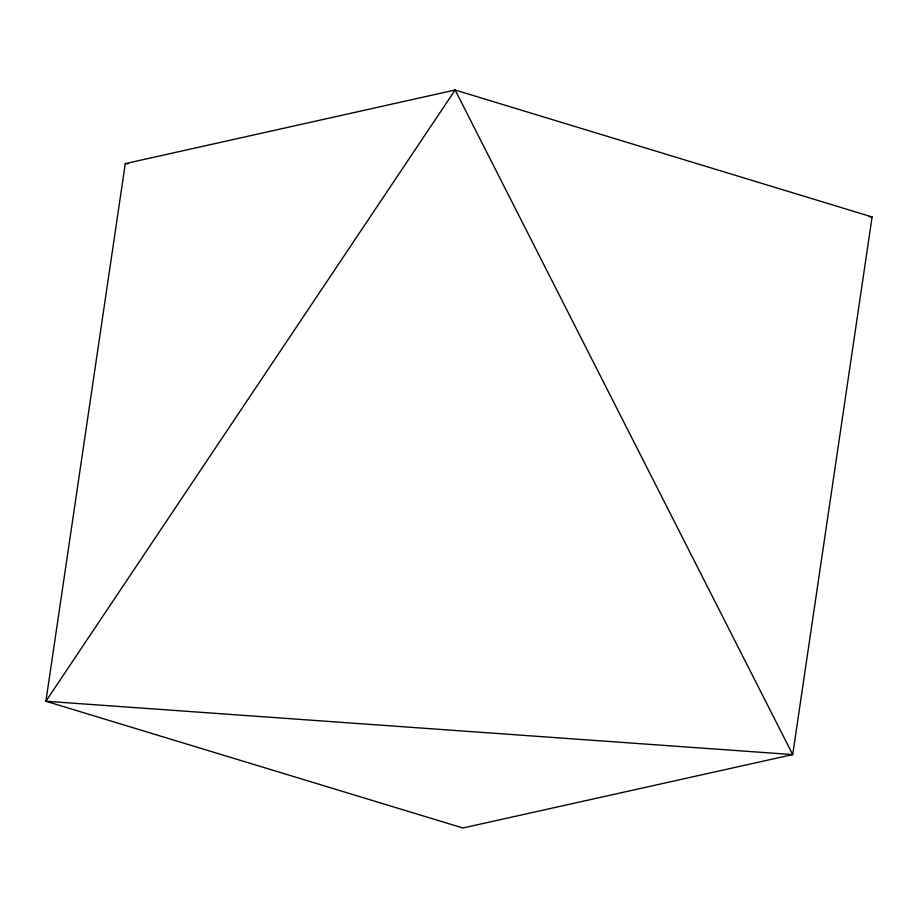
<?xml version="1.0" encoding="UTF-8"?>
<svg xmlns="http://www.w3.org/2000/svg" width="918" height="918" viewBox="0 0 918 918"><rect width="100%" height="100%" fill="white"/><g stroke="black" fill="none" stroke-linecap="round" stroke-linejoin="round"><path stroke-width="1.38" d="M125.296 163.611L45.9 701.249L462.867 827.99L792.704 754.585L872.1 216.958L455.133 90.01L125.296 163.611L128.153 163.817M869.243 216.751L872.1 216.958M455.133 90.01L45.9 701.249L792.704 754.585L455.133 90.01"/></g></svg>
